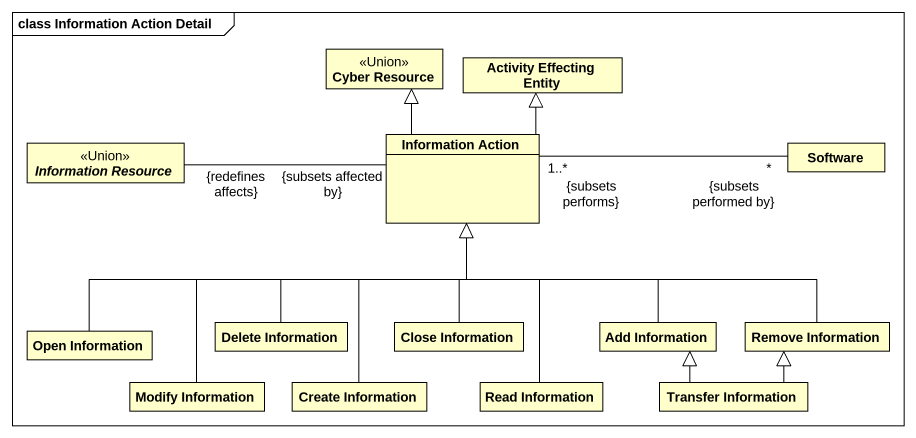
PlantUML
@startuml
mainframe class Information Action Detail
hide circle
hide empty members
class "Cyber Resource" as Cyber_Resource <<Union>>
class "Activity Effecting Entity" as Activity_Effecting_Entity
abstract class "Information Resource" as Information_Resource <<Union>>
class "Information Action" as Information_Action
class Software
class "Open Information" as Open_Information
class "Delete Information" as Delete_Information
class "Close Information" as Close_Information
class "Add Information" as Add_Information
class "Remove Information" as Remove_Information
class "Modify Information" as Modify_Information
class "Create Information" as Create_Information
class "Read Information" as Read_Information
class "Transfer Information" as Transfer_Information
Information_Action -up-|> Cyber_Resource
Information_Action -up-|> Activity_Effecting_Entity
Information_Action "{subsets affected by}" -left- "{redefines affects}" Information_Resource
Software "*\n{subsets performed by}" -left- "1..*\n{subsets performs}" Information_Action
Open_Information -right-|> Information_Action
Delete_Information -up-|> Information_Action
Close_Information -up-|> Information_Action
Add_Information -up-|> Information_Action
Remove_Information -left-|> Information_Action
Modify_Information -up-|> Information_Action
Create_Information -up-|> Information_Action
Read_Information -up-|> Information_Action
Transfer_Information -up-|> Add_Information
Transfer_Information -up-|> Remove_Information
@enduml
